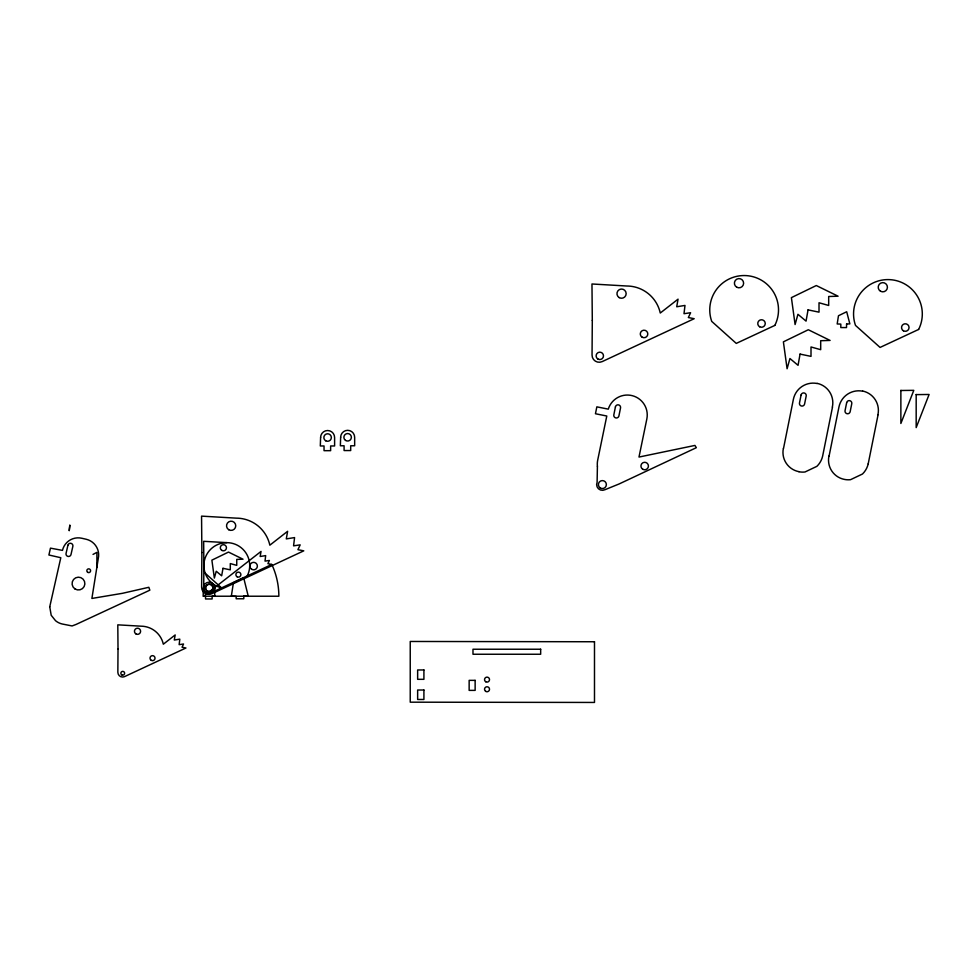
<?xml version="1.0" encoding="UTF-8"?>
<svg xmlns="http://www.w3.org/2000/svg" width="978" height="978" viewBox="0 0 978 978"><rect width="100%" height="100%" fill="white"/><g stroke="black" fill="none" stroke-linecap="round" stroke-linejoin="round"><path stroke-width="1.47" d="M203.876 565.235L203.705 588.719A4.743 4.743 0 0 0 210.466 593.059L271.798 564.453A75.196 75.196 0 0 1 278.852 596.225L203.656 596.225L261.04 551.421L260.16 556.494L265.674 555.614L265.014 561.115L269.415 560.455L267.899 563.67L271.798 564.453M203.436 587.815L203.143 596.274L205.527 596.274L205.527 598.964L212.128 598.964L212.128 596.274L214.744 596.274L214.744 587.815M96.883 567.558L96.908 552.362L93.02 554.416M783.525 448.376L793.39 399.317A20.171 20.171 0 0 1 817.143 383.51M832.498 407.08L822.632 456.139A20.391 20.391 0 0 1 816.887 466.335L805.004 471.983A19.792 19.792 0 0 1 798.965 471.751M829.087 456.066L838.953 407.007A20.171 20.171 0 0 1 862.706 391.2M868.207 463.829L878.073 414.758M900.872 390.491L913.794 390.344L900.872 423.474L900.872 390.344M916.178 394.623L929.1 394.476L916.178 427.606L916.178 394.476M226.798 542.643L203.656 541.311L203.876 565.565M205.184 573.218L221.554 587.876A22.922 22.922 0 0 1 204.964 558.585A22.922 22.922 0 0 1 235.478 544.355A22.922 22.922 0 0 1 247.263 575.895M798.977 471.677A19.609 19.609 0 0 1 783.378 448.352M817.18 383.352A19.841 19.841 0 0 1 832.351 407.044M868.207 463.829A20.391 20.391 0 0 1 862.462 474.024L850.567 479.672A19.792 19.792 0 0 1 844.54 479.428A19.609 19.609 0 0 1 828.953 456.029M862.743 391.041A19.841 19.841 0 0 1 877.926 414.733M118.02 649.099L117.849 672.253A4.743 4.743 0 0 0 124.609 676.593L185.942 647.986L182.042 647.204L183.558 643.989L179.145 644.649L179.805 639.147L174.292 640.028L175.172 634.954L163.326 644.209A22.922 22.922 0 0 0 140.93 626.177L117.8 624.844L118.02 649.099M201.884 552.521L201.627 587.24A7.127 7.127 0 0 0 211.761 593.756L303.767 550.846L297.923 549.673L300.185 544.856L293.571 545.846L294.574 537.582L286.297 538.902L287.618 531.298L269.842 545.186A34.377 34.377 0 0 0 236.26 518.144L201.554 516.127L201.884 552.521M592.301 320.381L592.045 355.1A7.127 7.127 0 0 0 602.179 361.603L694.184 318.706L688.341 317.532L690.615 312.716L684.001 313.706L684.991 305.442L676.715 306.762L678.047 299.158L660.272 313.033A34.377 34.377 0 0 0 626.678 286.004L591.971 283.987L592.301 320.381M597.411 466.274L597.106 482.276A5.758 5.758 0 0 0 605.04 489.685L619.16 483.939L696.336 447.692L694.93 445.43L638.989 457.056L646.837 418.975A19.915 19.915 0 0 0 632.265 395.662A19.915 19.915 0 0 0 608.292 409.146L596.849 406.848L595.455 413.743L606.788 416.017L597.705 460.1A19.915 19.915 0 0 0 597.411 466.274M846.581 323.962L846.508 327.569L840.811 327.569L840.811 324.097L837.18 323.962L838.476 315.735L846.691 311.75L849.845 323.889L846.581 323.962M320.601 437.521L320.307 445.968L324.036 445.968L324.036 450.675L330.637 450.675L330.637 445.968L334.61 445.968L334.61 437.521A7.005 7.005 0 0 0 327.606 430.516A7.005 7.005 0 0 0 320.601 437.521M340.65 437.325L340.356 445.772L344.085 445.772L344.085 450.552L350.699 450.552L350.699 445.772L354.659 445.772L354.659 437.325A7.005 7.005 0 0 0 347.655 430.32A7.005 7.005 0 0 0 340.65 437.325M243.864 596.201L243.766 598.768L236.175 598.768L236.175 596.397L231.334 596.201L233.424 582.729L243.681 577.79L248.229 596.103L243.864 596.201M49.744 606.8L51.198 615.272L55.526 620.688A16.113 16.113 0 0 0 62.225 624.001L72.091 625.944L76.113 624.429L149.842 590.174L148.839 587.289L122.458 593.316L91.895 598.45L98.265 558.536A16.113 16.113 0 0 0 86.137 539.245L81.761 538.242A16.113 16.113 0 0 0 62.47 550.382L50.465 548.145L48.9 555.003L60.795 557.717L49.744 606.8M222.996 568.316L221.664 575.81L216.248 571.25L214.353 578.084L211.884 560.149L228.497 552.081L243.021 559.208L236.749 559.392L236.749 565.37L230.295 563.572L230.295 569.832L222.996 568.316M800.053 354.097L798.06 365.332L789.943 358.51L787.094 368.755L783.39 341.848L808.305 329.745L830.09 340.43L820.689 340.711L820.689 349.684L811.006 346.97L811.006 356.371L800.053 354.097M808.048 309.879L806.055 321.126L797.938 314.293L795.09 324.537L791.398 297.63L816.3 285.539L838.085 296.212L828.684 296.493L828.684 305.466L819.014 302.764L819.014 312.153L808.048 309.879M615.419 406.921L613.829 414.855A2.604 2.604 0 0 0 615.871 417.924A2.604 2.604 0 0 0 618.927 415.882L620.529 407.948A2.604 2.604 0 0 0 618.487 404.88A2.604 2.604 0 0 0 615.419 406.921M801.08 395.014L799.491 402.96A2.604 2.604 0 0 0 801.532 406.029A2.604 2.604 0 0 0 804.588 403.987L806.19 396.041A2.604 2.604 0 0 0 804.148 392.973A2.604 2.604 0 0 0 801.08 395.014M846.655 402.704L845.053 410.65A2.604 2.604 0 0 0 847.095 413.706A2.604 2.604 0 0 0 850.163 411.677L851.765 403.731A2.604 2.604 0 0 0 849.723 400.662A2.604 2.604 0 0 0 846.655 402.704M67.922 545.235L66.064 553.389A2.531 2.531 0 0 0 67.971 556.409A2.531 2.531 0 0 0 71.003 554.514L72.849 546.36A2.531 2.531 0 0 0 70.954 543.34A2.531 2.531 0 0 0 67.922 545.235M774.82 325.417L736.275 343.4L711.727 321.395A34.377 34.377 0 0 1 746.324 275.613A34.377 34.377 0 0 1 774.82 325.417M918.623 329.452L880.066 347.434L855.518 325.429A34.377 34.377 0 0 1 890.114 279.659A34.377 34.377 0 0 1 918.623 329.452M69.817 525.272L69.242 530.565L69.817 525.272M540.663 649.233L472.985 649.233L472.985 654.245L540.663 654.245L540.663 649.233M423.914 669.967L417.643 669.967L417.643 679.319L423.914 679.319L423.914 669.967M475.137 680.358L469.147 680.358L469.147 690.382L475.137 690.382L475.137 680.358M423.914 690.016L417.643 690.016L417.643 699.478L423.914 699.478L423.914 690.016M594.49 641.751L410.234 641.47L410.234 702.18L594.49 702.448L594.49 641.751M207.544 591.189A3.68 3.68 0 0 0 213.07 587.998A3.68 3.68 0 0 0 207.544 584.807A3.68 3.68 0 0 0 207.544 591.189M251.749 569.355A3.765 3.765 0 0 0 257.385 566.091A3.765 3.765 0 0 0 251.749 562.839A3.765 3.765 0 0 0 251.749 569.355M228.803 529.758A4.609 4.609 0 0 0 235.747 525.834A4.609 4.609 0 0 0 228.876 521.775A4.609 4.609 0 0 0 228.803 529.758M325.723 440.785A3.765 3.765 0 0 0 331.359 437.521A3.765 3.765 0 0 0 325.723 434.269A3.765 3.765 0 0 0 325.723 440.785M485.76 681.752A2.482 2.482 0 0 0 489.513 679.637A2.482 2.482 0 0 0 485.809 677.448A2.482 2.482 0 0 0 485.76 681.752M485.76 691.397A2.482 2.482 0 0 0 489.513 689.282A2.482 2.482 0 0 0 485.809 687.094A2.482 2.482 0 0 0 485.76 691.397M205.918 592.509A5.66 5.66 0 0 0 214.732 588.218A5.66 5.66 0 0 0 206.615 582.729A5.66 5.66 0 0 0 205.918 592.509M207.214 591.079A3.765 3.765 0 0 0 212.849 587.815A3.765 3.765 0 0 0 207.214 584.563A3.765 3.765 0 0 0 207.214 591.079M237.128 576.788A2.506 2.506 0 0 0 240.881 574.612A2.506 2.506 0 0 0 237.128 572.448A2.506 2.506 0 0 0 237.128 576.788M221.823 550.394A3.068 3.068 0 0 0 226.456 547.778A3.068 3.068 0 0 0 221.872 545.076A3.068 3.068 0 0 0 221.823 550.394M87.775 572.362A1.883 1.883 0 0 0 90.599 570.736A1.883 1.883 0 0 0 87.775 569.098A1.883 1.883 0 0 0 87.775 572.362M74.903 588.89A6.406 6.406 0 0 0 84.866 584.025A6.406 6.406 0 0 0 75.661 577.827A6.406 6.406 0 0 0 74.903 588.89M880.469 291.199A4.609 4.609 0 0 0 887.425 287.275A4.609 4.609 0 0 0 880.555 283.217A4.609 4.609 0 0 0 880.469 291.199M903.415 330.796A3.765 3.765 0 0 0 909.063 327.532A3.765 3.765 0 0 0 903.415 324.28A3.765 3.765 0 0 0 903.415 330.796M759.625 326.75A3.765 3.765 0 0 0 765.261 323.498A3.765 3.765 0 0 0 759.625 320.246A3.765 3.765 0 0 0 759.625 326.75M736.666 287.165A4.609 4.609 0 0 0 743.622 283.241A4.609 4.609 0 0 0 736.752 279.182A4.609 4.609 0 0 0 736.666 287.165M345.515 440.406A3.765 3.765 0 0 0 351.371 437.569A3.765 3.765 0 0 0 345.98 433.914A3.765 3.765 0 0 0 345.515 440.406M121.798 674.881A1.883 1.883 0 0 0 124.622 673.255A1.883 1.883 0 0 0 121.798 671.629A1.883 1.883 0 0 0 121.798 674.881M135.966 633.927A3.068 3.068 0 0 0 140.6 631.311A3.068 3.068 0 0 0 136.015 628.61A3.068 3.068 0 0 0 135.966 633.927M151.26 660.321A2.506 2.506 0 0 0 155.025 658.157A2.506 2.506 0 0 0 151.26 655.981A2.506 2.506 0 0 0 151.26 660.321M619.221 297.618A4.609 4.609 0 0 0 626.164 293.693A4.609 4.609 0 0 0 619.294 289.635A4.609 4.609 0 0 0 619.221 297.618M642.167 337.214A3.765 3.765 0 0 0 647.803 333.95A3.765 3.765 0 0 0 642.167 330.698A3.765 3.765 0 0 0 642.167 337.214M597.961 359.048A3.68 3.68 0 0 0 603.487 355.858A3.68 3.68 0 0 0 597.961 352.667A3.68 3.68 0 0 0 597.961 359.048M600.235 487.936A3.973 3.973 0 0 0 606.36 484.758A3.973 3.973 0 0 0 600.541 481.042A3.973 3.973 0 0 0 600.235 487.936M642.803 469.293A3.765 3.765 0 0 0 648.438 466.041A3.765 3.765 0 0 0 642.803 462.79A3.765 3.765 0 0 0 642.803 469.293"/></g></svg>
